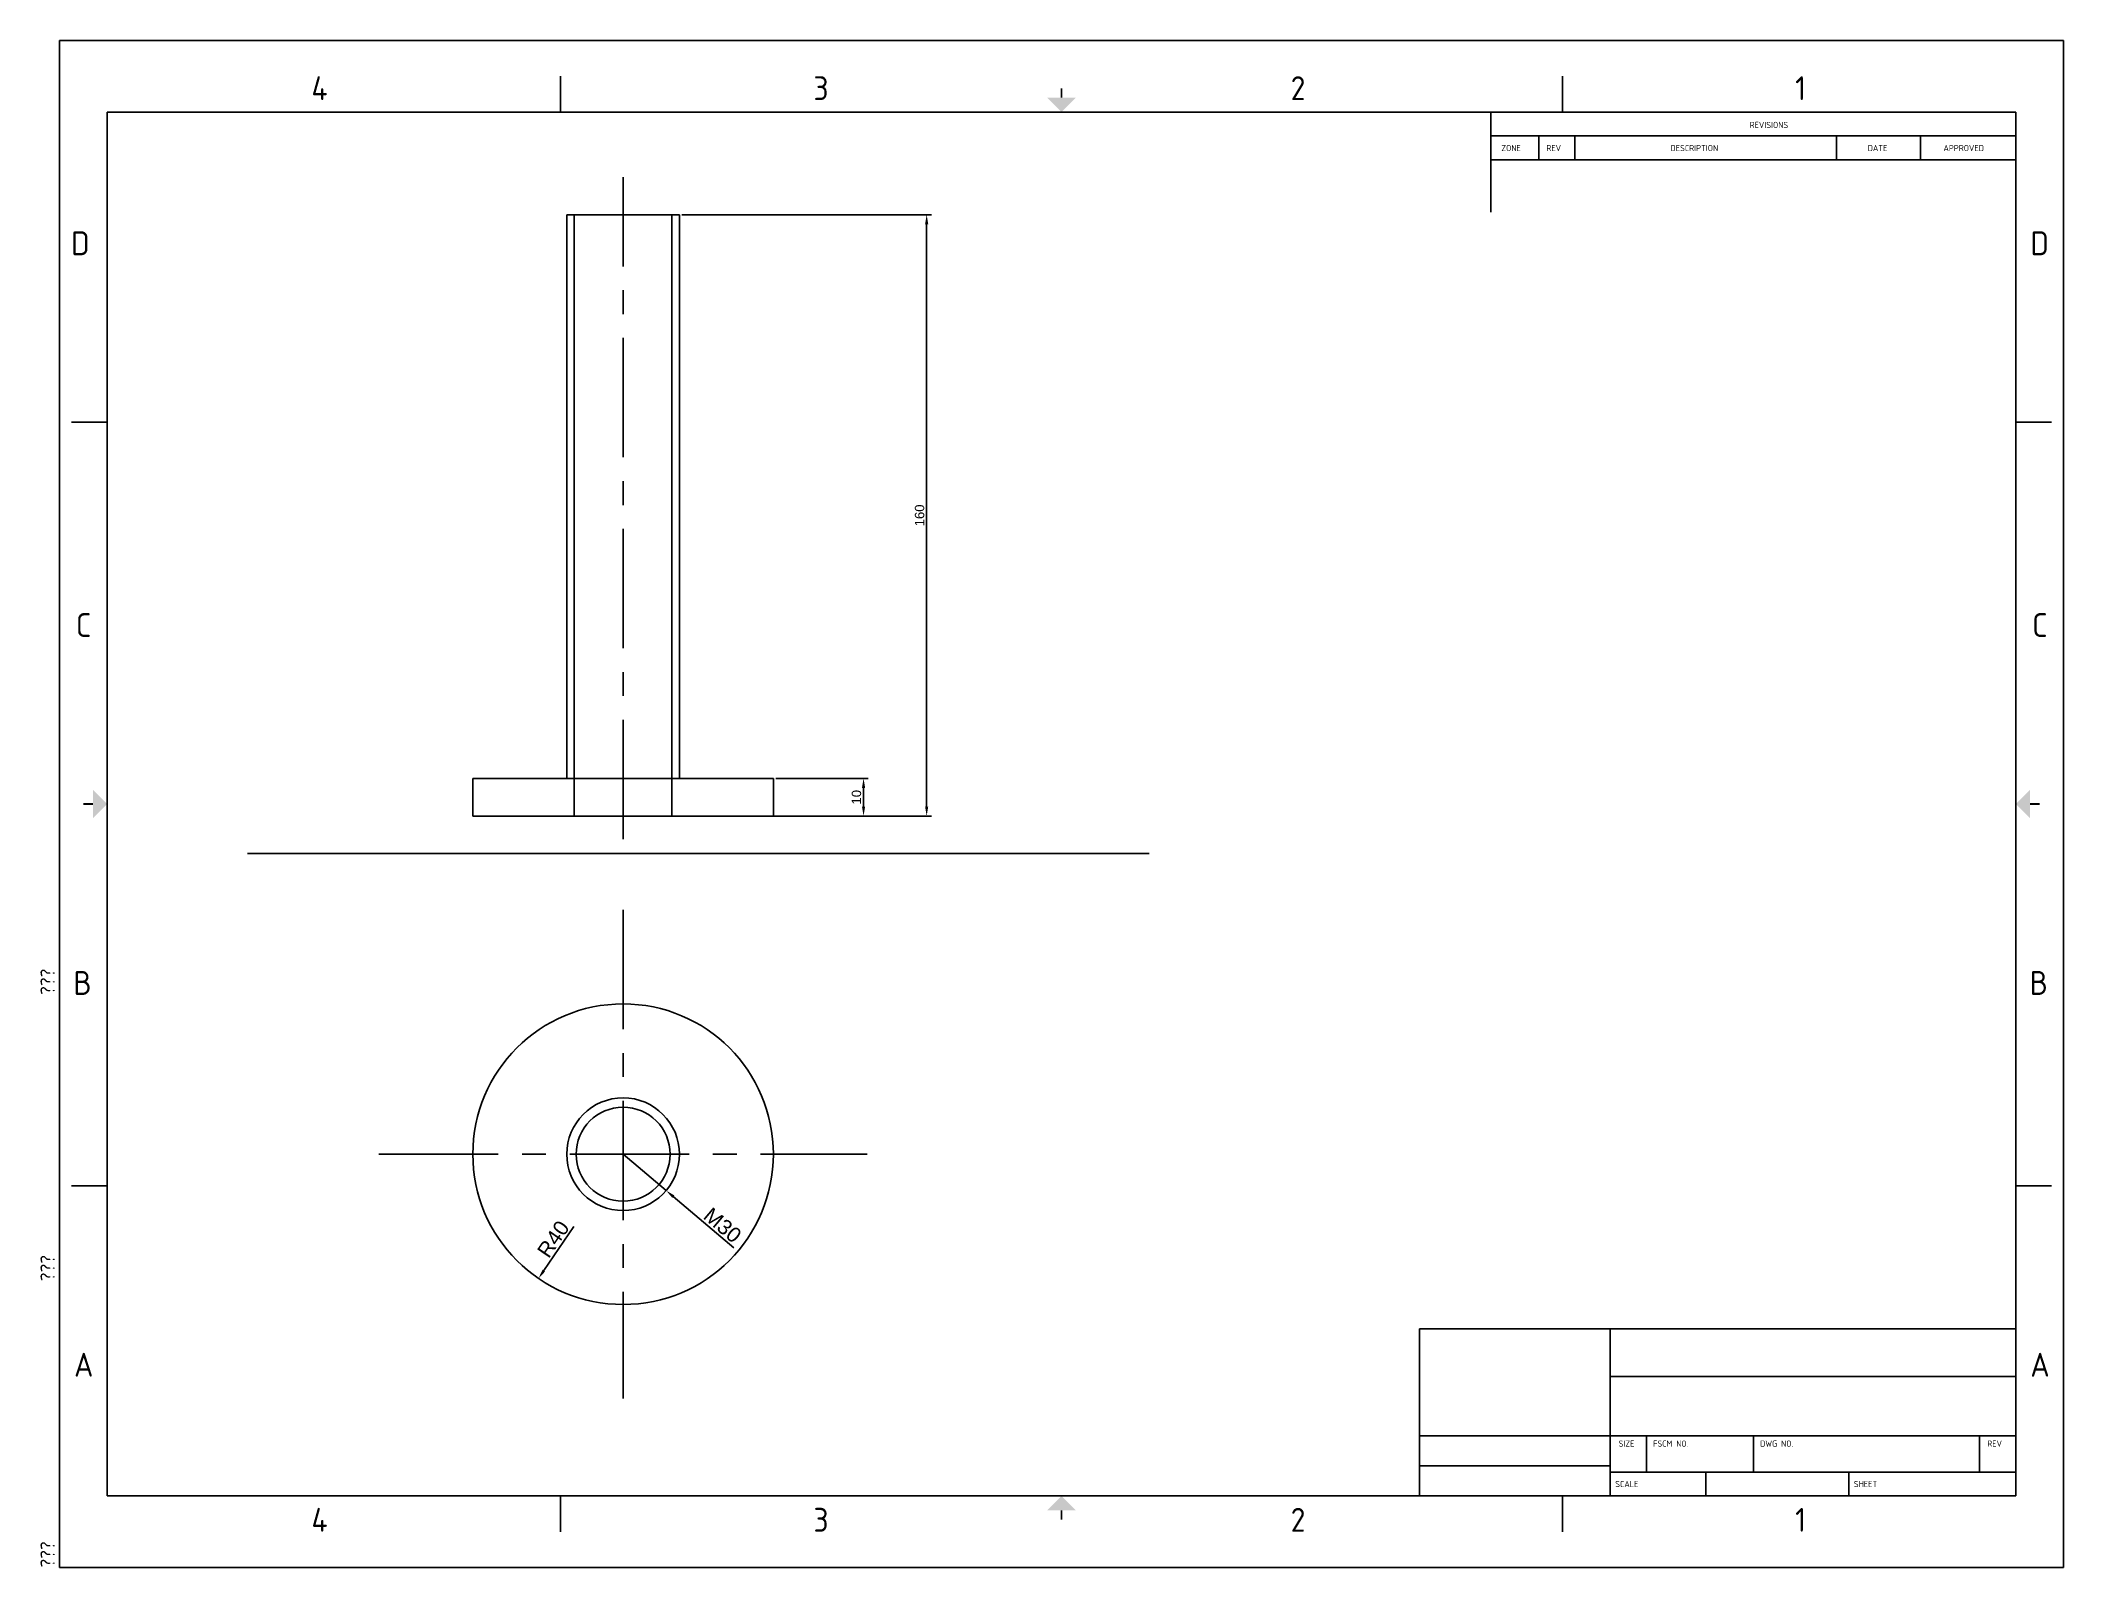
# Model space of a CAD drawing. Header units: millimetres. Extents: x -5 to 533, y 0 to 406.
import ezdxf
from ezdxf.enums import TextEntityAlignment as Align

# ---------------------------------------------------------------- set-up
doc = ezdxf.new("R2010")
doc.units = ezdxf.units.MM
doc.linetypes.add('CENTER', pattern=[50.8, 31.75, -6.35, 6.35, -6.35])
for name, color, linetype in [('ATTRIBUTE', 7, 'Continuous'), ('FRAME', 7, 'Continuous'), ('TITLE BLOCK', 7, 'Continuous')]:
    doc.layers.add(name, color=color, linetype=linetype)
doc.styles.add('ISO', font='ISO.SHX')
doc.styles.get("Standard").update_dxf_attribs({"font": 'arial.ttf'})
doc.dimstyles.new('ISO-25', dxfattribs={"dimtxt": 2.5, "dimasz": 2.5, "dimexe": 1.25, "dimexo": 0.625, "dimtad": 1, "dimtxsty": 'Standard', "dimcen": 2.5, "dimadec": 0, "dimazin": 0, "dimtfac": 1, "dimtmove": 0, "dimatfit": 3, "dimfxl": 1, "dimarcsym": 0})

# ---------------------------------------------------------------- blocks, each defined once
blk = doc.blocks.new('TITLE BLOCK')
at = {"layer": 'TITLE BLOCK'}
for p, q in [((15, 15.25), (15, 14.2027)), ((15, 15), (20.5, 15)), ((15.5, 14.75), (15.5, 15)), ((15.88, 14.75), (15.88, 15)), ((18.62, 14.75), (18.62, 15)), ((19.5, 14.75), (19.5, 15)), ((15, 14.75), (20.5, 14.75)), ((14.25, 2.5), (20.5, 2.5)), ((14.25, 0.75), (14.25, 2.5)), ((16.25, 0.75), (16.25, 2.5)), ((16.25, 2), (20.5, 2)), ((14.25, 1.38), (20.5, 1.38)), ((16.63, 1), (16.63, 1.38)), ((17.75, 1), (17.75, 1.38)), ((20.12, 1), (20.12, 1.38)), ((14.25, 1.065), (16.25, 1.065)), ((16.25, 1), (20.5, 1)), ((17.25, 0.75), (17.25, 1)), ((18.75, 0.75), (18.75, 1))]:
    blk.add_line(p, q, dxfattribs=at)
at = {"layer": 'ATTRIBUTE', "color": 0, "style": 'ISO', "flags": 8}
for tag, p in [('FILENAME', (-0.05, 6)), ('REVDATE', (-0.05, 3)), ('USER', (-0.05, 0))]:
    blk.add_attdef(tag, p, '', height=0.15, rotation=90, dxfattribs=at)
at = {"layer": 'TITLE BLOCK', "style": 'ISO'}
for s, p in [('REVISIONS', (17.7102, 15.0825)), ('ZONE', (15.1087, 14.8403)), ('REV', (15.5801, 14.8403)), ('DESCRIPTION', (16.882, 14.8403)), ('DATE', (18.9477, 14.8403)), ('APPROVED', (19.7414, 14.8403)), ('SIZE', (16.3379, 1.2659)), ('FSCM NO.', (16.6989, 1.2659)), ('DWG NO.', (17.821, 1.2659)), ('REV', (20.2005, 1.2659)), ('SCALE', (16.3023, 0.8425)), ('SHEET', (18.8028, 0.8425))]:
    blk.add_text(s, height=0.065, dxfattribs=at).set_placement(p)
blk = doc.blocks.new('ANSI_C')
at = {"layer": 'FRAME'}
for p, q in [((21, 16), (0, 16)), ((0, 16), (0, 0)), ((21, 0), (21, 16)), ((5.25, 15.25), (5.25, 15.625)), ((15.75, 15.25), (15.75, 15.625)), ((20.5, 15.25), (0.5, 15.25)), ((0.5, 15.25), (0.5, 0.75)), ((20.5, 0.75), (20.5, 15.25)), ((0.125, 12), (0.5, 12)), ((20.5, 12), (20.875, 12)), ((0.125, 4), (0.5, 4)), ((20.5, 4), (20.875, 4)), ((0.5, 0.75), (20.5, 0.75)), ((5.25, 0.375), (5.25, 0.75)), ((15.75, 0.375), (15.75, 0.75)), ((0, 0), (21, 0))]:
    blk.add_line(p, q, dxfattribs=at)
at = {"layer": 'FRAME', "const_width": 0.02}
for points in [[(10.5, 15.5), (10.5, 15.4)], [(0.25, 8), (0.35, 8)], [(20.75, 8), (20.65, 8)], [(10.5, 0.5), (10.5, 0.6)]]:
    blk.add_lwpolyline(points, dxfattribs=at)
at = {"layer": 'FRAME'}
for points in [[(10.35, 15.4), (10.65, 15.4), (10.5, 15.25)], [(0.35, 7.85), (0.35, 8.15), (0.5, 8)], [(20.65, 7.85), (20.65, 8.15), (20.5, 8)], [(10.35, 0.6), (10.65, 0.6), (10.5, 0.75)]]:
    blk.add_solid(points, dxfattribs=at)
at = {"linetype": 'Continuous'}
ref = blk.add_blockref('TITLE BLOCK', (0, 0), dxfattribs=at)
ref.add_attrib('USER', '???', (-0.05, 0), dxfattribs={"layer": 'ATTRIBUTE', "color": 0, "height": 0.15, "rotation": 90, "style": 'ISO'})
ref.add_attrib('REVDATE', '???', (-0.05, 3), dxfattribs={"layer": 'ATTRIBUTE', "color": 0, "height": 0.15, "rotation": 90, "style": 'ISO'})
ref.add_attrib('FILENAME', '???', (-0.05, 6), dxfattribs={"layer": 'ATTRIBUTE', "color": 0, "height": 0.15, "rotation": 90, "style": 'ISO'})
at = {"layer": 'FRAME', "style": 'ISO'}
for s, p in [('4', (2.7246, 15.5)), ('3', (7.9798, 15.5)), ('2', (12.9785, 15.5)), ('1', (18.2441, 15.5)), ('D', (0.2182, 13.875)), ('D', (20.7495, 13.875)), ('C', (0.2518, 9.875)), ('C', (20.7518, 9.875)), ('B', (0.2406, 6.125)), ('B', (20.7406, 6.125)), ('A', (0.2534, 2.125)), ('A', (20.7534, 2.125)), ('4', (2.7246, 0.5)), ('3', (7.9798, 0.5)), ('2', (12.9785, 0.5)), ('1', (18.2441, 0.5))]:
    blk.add_text(s, height=0.25, dxfattribs=at).set_placement(p, align=Align.MIDDLE_CENTER)
blk = doc.blocks.new('*D5')
at = {"color": 0, "linetype": 'CENTER', "lineweight": -2}
blk.add_line((128.89, 79.01), (136.9, 90.76), dxfattribs=at)
at = {"color": 0}
blk.add_solid([(128.55, 79.24), (129.23, 78.77), (127.48, 76.94)], dxfattribs=at)
at = {"layer": 'Defpoints', "color": 0}
for p in [(150, 110), (127.48, 76.94)]:
    blk.add_point(p, dxfattribs=at)
at = {"color": 0, "linetype": 'Continuous', "insert": (131.43, 87.4), "char_height": 4, "attachment_point": 5, "rotation": 55.7417}
blk.add_mtext('R40', dxfattribs=at)
blk = doc.blocks.new('*D8')
at = {"color": 0, "linetype": 'Continuous', "lineweight": -2}
for p, q in [((150, 110), (161.46, 100.32)), ((163.37, 98.71), (179.47, 85.12))]:
    blk.add_line(p, q, dxfattribs=at)
at = {"color": 0}
blk.add_solid([(163.64, 99.03), (163.1, 98.39), (161.46, 100.32)], dxfattribs=at)
at = {"layer": 'Defpoints', "color": 0}
for p in [(150, 110), (161.46, 100.32)]:
    blk.add_point(p, dxfattribs=at)
at = {"color": 0, "linetype": 'Continuous', "insert": (176.47, 91.09), "char_height": 4, "attachment_point": 5, "rotation": 319.8295}
blk.add_mtext('M30', dxfattribs=at)
blk = doc.blocks.new('*D9')
at = {"color": 0, "linetype": 'Continuous', "lineweight": -2}
for p, q in [((190.62, 210), (215.25, 210)), ((214, 202.5), (214, 207.5)), ((190.62, 200), (215.25, 200))]:
    blk.add_line(p, q, dxfattribs=at)
at = {"color": 0}
for points in [[(214.42, 207.5), (213.58, 207.5), (214, 210)], [(213.58, 202.5), (214.42, 202.5), (214, 200)]]:
    blk.add_solid(points, dxfattribs=at)
at = {"layer": 'Defpoints', "color": 0}
for p in [(190, 210), (214, 210), (190, 200)]:
    blk.add_point(p, dxfattribs=at)
at = {"color": 0, "linetype": 'Continuous', "insert": (212.12, 205), "char_height": 2.5, "attachment_point": 5, "rotation": 90}
blk.add_mtext('10', dxfattribs=at)
blk = doc.blocks.new('*D10')
at = {"color": 0, "linetype": 'Continuous', "lineweight": -2}
for p, q in [((165.62, 360), (232.05, 360)), ((230.8, 357.5), (230.8, 202.5)), ((165.62, 200), (232.05, 200))]:
    blk.add_line(p, q, dxfattribs=at)
at = {"color": 0}
for points in [[(231.22, 357.5), (230.38, 357.5), (230.8, 360)], [(230.38, 202.5), (231.22, 202.5), (230.8, 200)]]:
    blk.add_solid(points, dxfattribs=at)
at = {"layer": 'Defpoints', "color": 0}
for p in [(165, 360), (165, 200), (230.8, 200)]:
    blk.add_point(p, dxfattribs=at)
at = {"color": 0, "linetype": 'Continuous', "insert": (228.92, 280), "char_height": 2.5, "attachment_point": 5, "rotation": 90}
blk.add_mtext('160', dxfattribs=at)

msp = doc.modelspace()

# ---------------------------------------------------------------- linework, layer by layer
at = {"linetype": 'CENTER'}
for p, q in [((150, 193.871), (150, 370)), ((150, 175), (150, 45)), ((85, 110), (215, 110))]:
    msp.add_line(p, q, dxfattribs=at)
at = {"linetype": 'Continuous'}
for p, q in [((135, 210), (135, 360)), ((135, 360), (165, 360)), ((137, 360), (137, 200)), ((163, 360), (163, 200)), ((165, 360), (165, 210)), ((190, 210), (110, 210)), ((110, 210), (110, 200)), ((190, 200), (190, 210)), ((110, 200), (190, 200)), ((50, 190), (290, 190))]:
    msp.add_line(p, q, dxfattribs=at)
for radius in [40, 15, 12.5]:
    msp.add_circle((150, 110), radius, dxfattribs=at)

# ---------------------------------------------------------------- block references
at = {"xscale": 25.4, "yscale": 25.4, "zscale": 25.4}
msp.add_blockref('ANSI_C', (0, 0), dxfattribs=at)

# ---------------------------------------------------------------- dimensions: what is measured, and where the dimension line sits
at = {"linetype": 'Continuous'}
for p1, p2, distance, picture, middle in [((165, 360), (165, 200), 65.8, '*D10', (228.925, 280)), ((190, 200), (190, 210), -23.999, '*D9', (212.124, 205))]:
    dim = msp.add_aligned_dim(p1=p1, p2=p2, distance=distance, dimstyle='ISO-25', dxfattribs=at)
    dim.commit()
    dim.dimension.update_dxf_attribs({"geometry": picture, "text_midpoint": middle})
at = {"linetype": 'CENTER'}
dim = msp.add_radius_dim(center=(150, 110), mpoint=(127.483, 76.94), text='R40', dimstyle='ISO-25', override={"dimtxt": 4}, dxfattribs=at)
dim.commit()
dim.dimension.update_dxf_attribs({"geometry": '*D5', "text_midpoint": (133.598, 85.918), "dimtype": 164})
at = {"linetype": 'Continuous'}
dim = msp.add_radius_dim(center=(150, 110), mpoint=(161.462, 100.324), text='M30', dimstyle='ISO-25', override={"dimtxt": 4}, dxfattribs=at)
dim.commit()
dim.dimension.update_dxf_attribs({"geometry": '*D8', "text_midpoint": (174.774, 89.086), "dimtype": 164})

doc.saveas('drawing.dxf')
